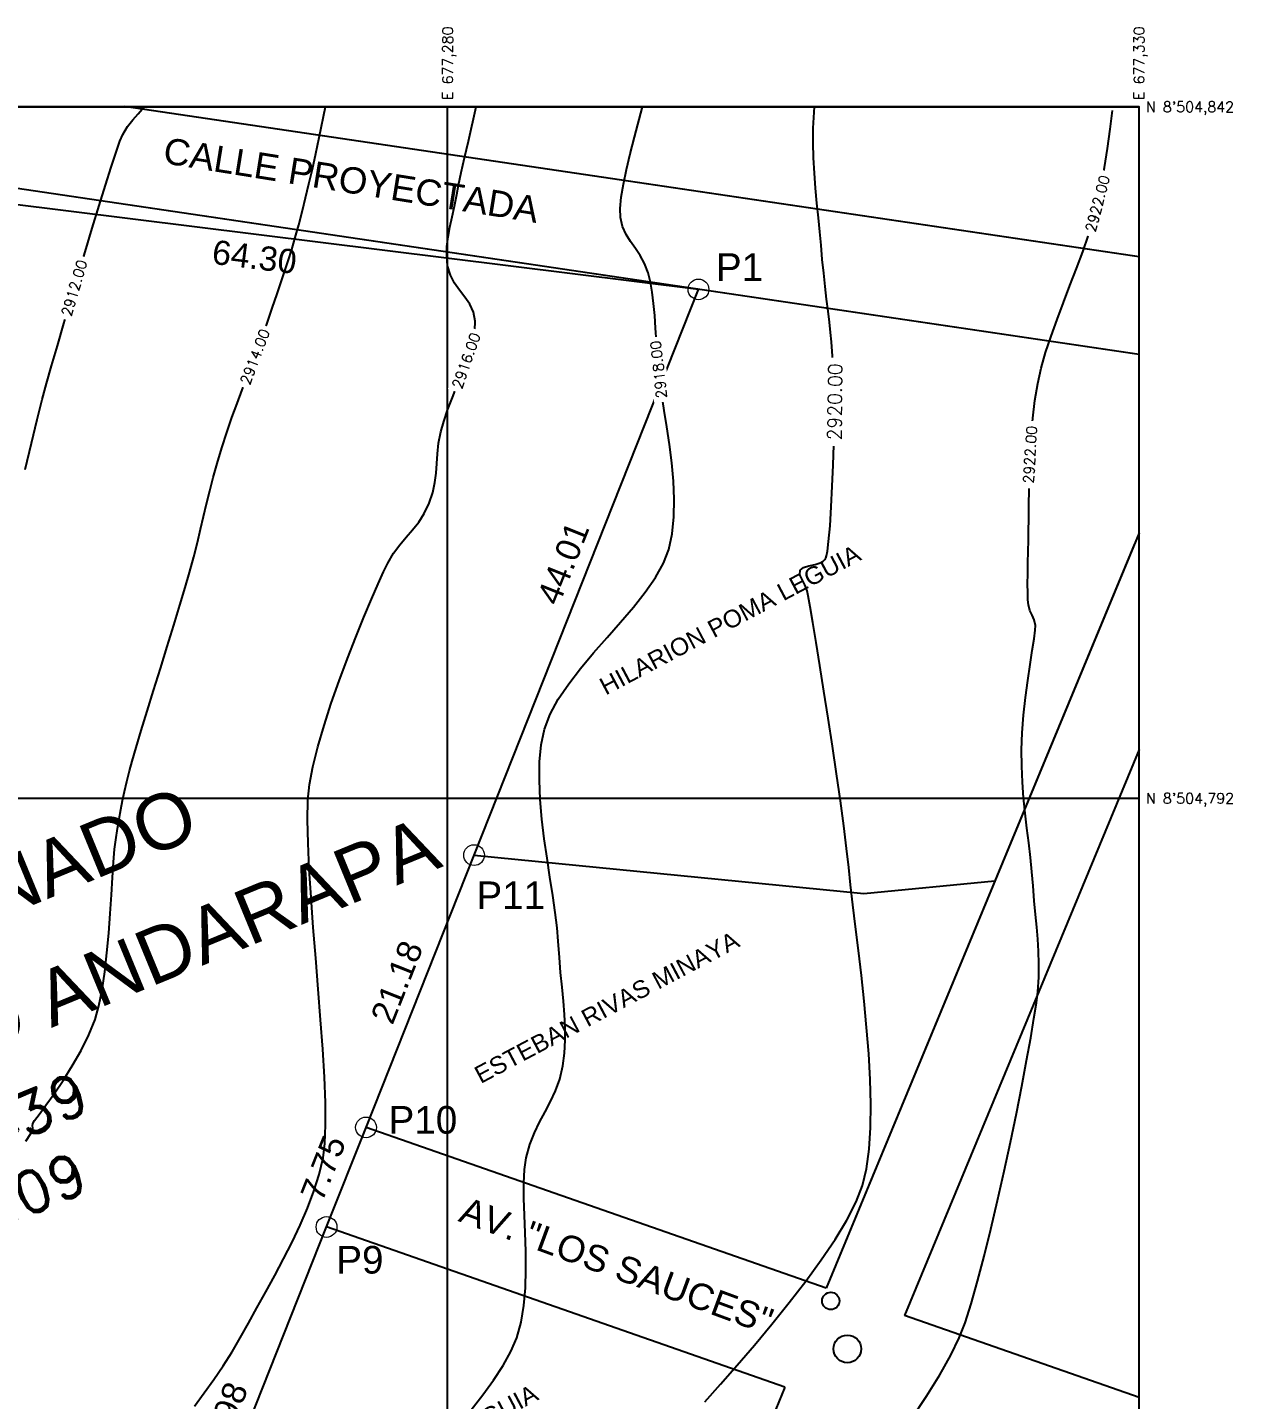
# Model space of a CAD drawing. Header units: metres. Extents: x 677079 to 678391, y 8504539 to 8504848.
# Drawn here: x 677249.6 to 677336.8, y 8504748.5 to 8504847.7 of the extents above; entities that cross this region are included whole.
import ezdxf
from ezdxf.enums import TextEntityAlignment as Align

# ---------------------------------------------------------------- set-up
doc = ezdxf.new("R2010")
doc.units = ezdxf.units.M
for name, color, linetype in [('C-HYDR-CTCH-FPTH', 4, 'Continuous'), ('C-TOPO', 7, 'Continuous'), ('C-TOPO-MAJR', 9, 'Continuous'), ('C-TOPO-MINR', 8, 'Continuous'), ('C-TOPO-TEXT', 7, 'Continuous'), ('GRID_NE', 251, 'Continuous'), ('GRID_NE_TXT', 7, 'Continuous')]:
    doc.layers.add(name, color=color, linetype=linetype)
doc.layers.add('COTAS', color=40, linetype='Continuous', lineweight=5)
doc.layers.add('CUADROS', color=9, linetype='Continuous', lineweight=20)
doc.styles.add('COTAS', font='arial.ttf')
doc.styles.add('CUADROS', font='arial.ttf')
doc.styles.add('GRID', font='romand.shx')
doc.styles.get("Standard").update_dxf_attribs({"font": 'simplex.shx'})
doc.dimstyles.new('GenDist', dxfattribs={"dimtxt": 1.75, "dimasz": 1, "dimexe": 0.18, "dimexo": 0.0625, "dimgap": 0.5, "dimtad": 2, "dimzin": 1, "dimdsep": 46, "dimtxsty": 'COTAS', "dimcen": 0.09, "dimse1": 1, "dimse2": 1, "dimsd1": 1, "dimsd2": 1, "dimclrt": 1, "dimadec": 0, "dimazin": 0, "dimtfac": 1, "dimtofl": 0, "dimtmove": 0, "dimatfit": 3, "dimfxl": 1, "dimtolj": 1, "dimtzin": 0, "dimarcsym": 0})

# ---------------------------------------------------------------- blocks, each defined once
blk = doc.blocks.new('*D86')
at = {"layer": 'Defpoints', "color": 0, "transparency": 16777216}
for p in [(677234.328, 8504836.73), (677234.298, 8504836.487), (677298.139, 8504828.8)]:
    blk.add_point(p, dxfattribs=at)
at = {"layer": 'COTAS', "color": 1, "transparency": 16777216, "insert": (677266.031, 8504831.139), "char_height": 1.75, "attachment_point": 5, "rotation": 352.91599, "style": 'COTAS'}
blk.add_mtext('\\A1;64.30', dxfattribs=at)
blk = doc.blocks.new('*D93')
at = {"layer": 'Defpoints', "color": 0, "transparency": 16777216}
for p in [(677270.869, 8504761.152), (677271.241, 8504761.005), (677259.446, 8504731.278)]:
    blk.add_point(p, dxfattribs=at)
at = {"layer": 'COTAS', "color": 1, "transparency": 16777216, "insert": (677263.676, 8504746.803), "char_height": 1.75, "attachment_point": 5, "rotation": 68.35844, "style": 'COTAS'}
blk.add_mtext('\\A1;31.98', dxfattribs=at)
blk = doc.blocks.new('*D94')
at = {"layer": 'Defpoints', "color": 0, "transparency": 16777216}
for p in [(677273.726, 8504768.356), (677274.098, 8504768.208), (677271.241, 8504761.005)]:
    blk.add_point(p, dxfattribs=at)
at = {"layer": 'COTAS', "color": 1, "transparency": 16777216, "insert": (677271.006, 8504765.267), "char_height": 1.75, "attachment_point": 5, "rotation": 68.3606, "style": 'COTAS'}
blk.add_mtext('\\A1;7.75', dxfattribs=at)
blk = doc.blocks.new('*D95')
at = {"layer": 'Defpoints', "color": 0, "transparency": 16777216}
for p in [(677281.537, 8504788.041), (677281.909, 8504787.893), (677274.098, 8504768.208)]:
    blk.add_point(p, dxfattribs=at)
at = {"layer": 'COTAS', "color": 1, "transparency": 16777216, "insert": (677276.336, 8504778.712), "char_height": 1.75, "attachment_point": 5, "rotation": 68.3586, "style": 'COTAS'}
blk.add_mtext('\\A1;21.18', dxfattribs=at)
blk = doc.blocks.new('*D96')
at = {"layer": 'Defpoints', "color": 0, "transparency": 16777216}
for p in [(677297.767, 8504828.948), (677298.139, 8504828.8), (677281.909, 8504787.893)]:
    blk.add_point(p, dxfattribs=at)
at = {"layer": 'COTAS', "color": 1, "transparency": 16777216, "insert": (677288.357, 8504809.008), "char_height": 1.75, "attachment_point": 5, "rotation": 68.35863, "style": 'COTAS'}
blk.add_mtext('\\A1;44.01', dxfattribs=at)
blk = doc.blocks.new('*U104')
at = {"layer": 'C-TOPO-MINR', "color": 8, "linetype": 'Continuous', "lineweight": -3, "insert": (677327, 8504835, 2922), "char_height": 0.75, "width": 4.47286, "attachment_point": 5, "rotation": 75.21331, "bg_fill": 3, "box_fill_scale": 1.266667, "bg_fill_color": 256, "bg_fill_true_color": 13158600, "bg_fill_transparency": 0}
blk.add_mtext('2922.00', dxfattribs=at)
blk = doc.blocks.new('*U106')
at = {"layer": 'C-TOPO-MINR', "color": 8, "linetype": 'Continuous', "lineweight": -3, "insert": (677252.998, 8504828.897, 2912), "char_height": 0.75, "width": 4.32857, "attachment_point": 5, "rotation": 73.56393, "bg_fill": 3, "box_fill_scale": 1.266667, "bg_fill_color": 256, "bg_fill_true_color": 13158600, "bg_fill_transparency": 0}
blk.add_mtext('2912.00', dxfattribs=at)
blk = doc.blocks.new('*U107')
at = {"layer": 'C-TOPO-MINR', "color": 8, "linetype": 'Continuous', "lineweight": -3, "insert": (677266.066, 8504823.926, 2914), "char_height": 0.75, "width": 4.32857, "attachment_point": 5, "rotation": 69.17116, "bg_fill": 3, "box_fill_scale": 1.266667, "bg_fill_color": 256, "bg_fill_true_color": 13158600, "bg_fill_transparency": 0}
blk.add_mtext('2914.00', dxfattribs=at)
blk = doc.blocks.new('*U108')
at = {"layer": 'C-TOPO-MINR', "color": 8, "linetype": 'Continuous', "lineweight": -3, "insert": (677281.344, 8504823.648, 2916), "char_height": 0.75, "width": 4.32857, "attachment_point": 5, "rotation": 70.66152, "bg_fill": 3, "box_fill_scale": 1.266667, "bg_fill_color": 256, "bg_fill_true_color": 13158600, "bg_fill_transparency": 0}
blk.add_mtext('2916.00', dxfattribs=at)
blk = doc.blocks.new('*U109')
at = {"layer": 'C-TOPO-MINR', "color": 8, "linetype": 'Continuous', "lineweight": -3, "insert": (677295.25, 8504823, 2918), "char_height": 0.75, "width": 4.32857, "attachment_point": 5, "rotation": 96.37403, "bg_fill": 3, "box_fill_scale": 1.266667, "bg_fill_color": 256, "bg_fill_true_color": 13158600, "bg_fill_transparency": 0}
blk.add_mtext('2918.00', dxfattribs=at)
blk = doc.blocks.new('*U110')
at = {"layer": 'C-TOPO-MAJR', "color": 9, "linetype": 'Continuous', "lineweight": -3, "insert": (677308, 8504820.667, 2920), "char_height": 1, "width": 5.96381, "attachment_point": 5, "rotation": 89.33605, "bg_fill": 3, "box_fill_scale": 1.2, "bg_fill_color": 256, "bg_fill_true_color": 13158600, "bg_fill_transparency": 0}
blk.add_mtext('2920.00', dxfattribs=at)
blk = doc.blocks.new('*U111')
at = {"layer": 'C-TOPO-MINR', "color": 8, "linetype": 'Continuous', "lineweight": -3, "insert": (677322.12, 8504816.847, 2922), "char_height": 0.75, "width": 4.47286, "attachment_point": 5, "rotation": 86.60366, "bg_fill": 3, "box_fill_scale": 1.266667, "bg_fill_color": 256, "bg_fill_true_color": 13158600, "bg_fill_transparency": 0}
blk.add_mtext('2922.00', dxfattribs=at)

msp = doc.modelspace()

# ---------------------------------------------------------------- linework, layer by layer
for p, q in [((677330, 8504811.195), (677307.36, 8504756.594)), ((677330, 8504811.195), (677307.36, 8504756.594)), ((677329.669, 8504810.397), (677307.36, 8504756.594)), ((677330, 8504795.53), (677313.034, 8504754.612)), ((677330, 8504795.53), (677313.034, 8504754.612)), ((677281.909, 8504787.893), (677310.102, 8504785.118)), ((677281.909, 8504787.893), (677310.102, 8504785.118)), ((677281.909, 8504787.893), (677310.102, 8504785.118)), ((677310.102, 8504785.118), (677319.571, 8504786.043)), ((677310.102, 8504785.118), (677319.571, 8504786.043)), ((677310.102, 8504785.118), (677319.571, 8504786.043)), ((677307.36, 8504756.594), (677274.098, 8504768.208)), ((677307.36, 8504756.594), (677274.098, 8504768.208)), ((677307.36, 8504756.594), (677274.098, 8504768.208)), ((677304.39, 8504749.43), (677271.241, 8504761.005)), ((677304.39, 8504749.43), (677271.241, 8504761.005)), ((677304.39, 8504749.43), (677271.241, 8504761.005)), ((677330, 8504748.688), (677313.034, 8504754.612)), ((677330, 8504748.688), (677313.034, 8504754.612)), ((677304.39, 8504749.43), (677280.576, 8504692)), ((677304.39, 8504749.43), (677280.576, 8504692)), ((677304.39, 8504749.43), (677280.587, 8504692.026))]:
    msp.add_line(p, q)
at = {"flags": 128}
for points in [[(677329.669, 8504831.206), (677256.61, 8504842.026)], [(677330, 8504831.157), (677256.789, 8504842)], [(677330, 8504831.157), (677256.789, 8504842)], [(677330, 8504824.081), (677228.672, 8504839.088)], [(677330, 8504824.081), (677228.672, 8504839.088)], [(677329.669, 8504824.13), (677228.672, 8504839.088)], [(677298.139, 8504828.8), (677234.328, 8504836.73), (677232.691, 8504815.572), (677209.496, 8504793.192), (677182.98, 8504729.73), (677251.652, 8504704.816), (677254.335, 8504713.925), (677259.446, 8504731.278), (677271.241, 8504761.005), (677274.098, 8504768.208), (677281.909, 8504787.893), (677298.139, 8504828.8)]]:
    msp.add_lwpolyline(points, dxfattribs=at)
for centre, radius in [((677307.706, 8504755.659), 0.625), ((677307.706, 8504755.659), 0.625), ((677307.706, 8504755.659), 0.625), ((677308.899, 8504752.192), 1), ((677308.899, 8504752.192), 1), ((677308.899, 8504752.192), 1)]:
    msp.add_circle(centre, radius)
at = {"layer": 'C-HYDR-CTCH-FPTH', "flags": 128}
msp.add_lwpolyline([(677298.139, 8504828.8), (677234.328, 8504836.73), (677232.691, 8504815.572), (677209.496, 8504793.192), (677182.98, 8504729.73), (677251.652, 8504704.816), (677254.335, 8504713.925), (677259.446, 8504731.278), (677271.241, 8504761.005), (677274.098, 8504768.208), (677281.909, 8504787.893), (677298.139, 8504828.8)], dxfattribs=at)
at = {"layer": 'C-TOPO', "color": 42, "linetype": 'Continuous', "lineweight": -3}
for p, q in [((677257.612, 8504841.493, 2912), (677258.063, 8504842, 2912)), ((677270.708, 8504839.783, 2914), (677271.158, 8504842, 2914)), ((677281.498, 8504839.513, 2916), (677282.065, 8504842, 2916)), ((677293.5, 8504839.808, 2918), (677294.085, 8504842, 2918)), ((677327.913, 8504840.378, 2922), (677328.081, 8504841.743, 2922)), ((677256.5, 8504840, 2912), (677256.846, 8504840.584, 2912)), ((677256.846, 8504840.584, 2912), (677257.223, 8504841.064, 2912)), ((677257.223, 8504841.064, 2912), (677257.612, 8504841.493, 2912)), ((677256.303, 8504839.522, 2912), (677256.5, 8504840, 2912)), ((677270.462, 8504838.619, 2914), (677270.708, 8504839.783, 2914)), ((677293.193, 8504838.607, 2918), (677293.5, 8504839.808, 2918)), ((677327.724, 8504838.987, 2922), (677327.913, 8504840.378, 2922)), ((677255.664, 8504837.647, 2912), (677256.02, 8504838.722, 2912)), ((677256.02, 8504838.722, 2912), (677256.303, 8504839.522, 2912)), ((677270.215, 8504837.497, 2914), (677270.462, 8504838.619, 2914)), ((677281.224, 8504838.31, 2916), (677281.498, 8504839.513, 2916)), ((677292.924, 8504837.464, 2918), (677293.193, 8504838.607, 2918)), ((677327.51, 8504837.605, 2922), (677327.724, 8504838.987, 2922)), ((677255.249, 8504836.343, 2912), (677255.664, 8504837.647, 2912)), ((677280.986, 8504837.241, 2916), (677281.224, 8504838.31, 2916)), ((677327.269, 8504836.264, 2922), (677327.51, 8504837.605, 2922)), ((677269.97, 8504836.429, 2914), (677270.215, 8504837.497, 2914)), ((677280.796, 8504836.347, 2916), (677280.986, 8504837.241, 2916)), ((677292.706, 8504836.406, 2918), (677292.924, 8504837.464, 2918)), ((677254.788, 8504834.857, 2912), (677255.249, 8504836.343, 2912)), ((677269.731, 8504835.426, 2914), (677269.97, 8504836.429, 2914)), ((677280.505, 8504834.823, 2916), (677280.667, 8504835.667, 2916)), ((677280.667, 8504835.667, 2916), (677280.796, 8504836.347, 2916)), ((677292.553, 8504835.459, 2918), (677292.706, 8504836.406, 2918)), ((677327, 8504835, 2922), (677327.269, 8504836.264, 2922)), ((677254.293, 8504833.236, 2912), (677254.788, 8504834.857, 2912)), ((677269.5, 8504834.5, 2914), (677269.731, 8504835.426, 2914)), ((677280.333, 8504834.04, 2916), (677280.505, 8504834.823, 2916)), ((677292.48, 8504834.648, 2918), (677292.553, 8504835.459, 2918)), ((677292.5, 8504834, 2918), (677292.48, 8504834.648, 2918)), ((677326.703, 8504833.873, 2922), (677327, 8504835, 2922)), ((677269.231, 8504833.477, 2914), (677269.5, 8504834.5, 2914)), ((677280.169, 8504833.303, 2916), (677280.333, 8504834.04, 2916)), ((677292.653, 8504833.34, 2918), (677292.5, 8504834, 2918)), ((677326.338, 8504832.708, 2922), (677326.703, 8504833.873, 2922)), ((677253.778, 8504831.525, 2912), (677254.293, 8504833.236, 2912)), ((677268.974, 8504832.549, 2914), (677269.231, 8504833.477, 2914)), ((677279.947, 8504831.903, 2916), (677280.033, 8504832.595, 2916)), ((677280.033, 8504832.595, 2916), (677280.169, 8504833.303, 2916)), ((677292.904, 8504832.77, 2918), (677292.653, 8504833.34, 2918)), ((677293.222, 8504832.254, 2918), (677292.904, 8504832.77, 2918)), ((677325.922, 8504831.513, 2922), (677326.338, 8504832.708, 2922)), ((677268.47, 8504830.875, 2914), (677268.722, 8504831.691, 2914)), ((677268.722, 8504831.691, 2914), (677268.974, 8504832.549, 2914)), ((677279.929, 8504831.209, 2916), (677279.947, 8504831.903, 2916)), ((677293.573, 8504831.756, 2918), (677293.222, 8504832.254, 2918)), ((677293.925, 8504831.238, 2918), (677293.573, 8504831.756, 2918)), ((677253.256, 8504829.772, 2912), (677253.778, 8504831.525, 2912)), ((677268.211, 8504830.075, 2914), (677268.47, 8504830.875, 2914)), ((677280, 8504830.5, 2916), (677279.929, 8504831.209, 2916)), ((677294.245, 8504830.665, 2918), (677293.925, 8504831.238, 2918)), ((677294.5, 8504830, 2918), (677294.245, 8504830.665, 2918)), ((677325.47, 8504830.298, 2922), (677325.922, 8504831.513, 2922)), ((677252.74, 8504828.023, 2912), (677253.256, 8504829.772, 2912)), ((677267.941, 8504829.264, 2914), (677268.211, 8504830.075, 2914)), ((677280.194, 8504829.834, 2916), (677280, 8504830.5, 2916)), ((677280.498, 8504829.259, 2916), (677280.194, 8504829.834, 2916)), ((677294.665, 8504829.33, 2918), (677294.5, 8504830, 2918)), ((677325, 8504829.072, 2922), (677325.47, 8504830.298, 2922)), ((677267.652, 8504828.416, 2914), (677267.941, 8504829.264, 2914)), ((677280.865, 8504828.738, 2916), (677280.498, 8504829.259, 2916)), ((677281.247, 8504828.237, 2916), (677280.865, 8504828.738, 2916)), ((677294.793, 8504828.588, 2918), (677294.665, 8504829.33, 2918)), ((677324.526, 8504827.844, 2922), (677325, 8504829.072, 2922)), ((677252.243, 8504826.325, 2912), (677252.74, 8504828.023, 2912)), ((677267.341, 8504827.503, 2914), (677267.652, 8504828.416, 2914)), ((677281.595, 8504827.721, 2916), (677281.247, 8504828.237, 2916)), ((677281.862, 8504827.153, 2916), (677281.595, 8504827.721, 2916)), ((677294.894, 8504827.783, 2918), (677294.793, 8504828.588, 2918)), ((677294.974, 8504826.918, 2918), (677294.894, 8504827.783, 2918)), ((677324.065, 8504826.623, 2922), (677324.526, 8504827.844, 2922)), ((677267, 8504826.5, 2914), (677267.341, 8504827.503, 2914)), ((677282, 8504826.5, 2916), (677281.862, 8504827.153, 2916)), ((677295.042, 8504826.002, 2918), (677294.974, 8504826.918, 2918)), ((677251.779, 8504824.724, 2912), (677252.243, 8504826.325, 2912)), ((677266.639, 8504825.465, 2914), (677267, 8504826.5, 2914)), ((677281.793, 8504825.058, 2916), (677281.965, 8504825.857, 2916)), ((677281.965, 8504825.857, 2916), (677282, 8504826.5, 2916)), ((677295.105, 8504825.039, 2918), (677295.042, 8504826.002, 2918)), ((677323.632, 8504825.42, 2922), (677324.065, 8504826.623, 2922)), ((677251.36, 8504823.267, 2912), (677251.779, 8504824.724, 2912)), ((677266.272, 8504824.466, 2914), (677266.639, 8504825.465, 2914)), ((677281.517, 8504824.143, 2916), (677281.793, 8504825.058, 2916)), ((677295.172, 8504824.036, 2918), (677295.105, 8504825.039, 2918)), ((677323.244, 8504824.242, 2922), (677323.632, 8504825.42, 2922)), ((677265.9, 8504823.489, 2914), (677266.272, 8504824.466, 2914)), ((677281.17, 8504823.152, 2916), (677281.517, 8504824.143, 2916)), ((677295.25, 8504823, 2918), (677295.172, 8504824.036, 2918)), ((677322.917, 8504823.099, 2922), (677323.244, 8504824.242, 2922)), ((677251, 8504822, 2912), (677251.36, 8504823.267, 2912)), ((677265.526, 8504822.521, 2914), (677265.9, 8504823.489, 2914)), ((677280.783, 8504822.128, 2916), (677281.17, 8504823.152, 2916)), ((677295.344, 8504822.154, 2918), (677295.25, 8504823, 2918)), ((677322.667, 8504822, 2922), (677322.917, 8504823.099, 2922)), ((677250.686, 8504820.836, 2912), (677251, 8504822, 2912)), ((677265.15, 8504821.548, 2914), (677265.526, 8504822.521, 2914)), ((677280.39, 8504821.109, 2916), (677280.783, 8504822.128, 2916)), ((677295.49, 8504821.163, 2918), (677295.344, 8504822.154, 2918)), ((677322.465, 8504820.777, 2922), (677322.667, 8504822, 2922)), ((677250.317, 8504819.38, 2912), (677250.686, 8504820.836, 2912)), ((677264.775, 8504820.556, 2914), (677265.15, 8504821.548, 2914)), ((677280.024, 8504820.138, 2916), (677280.39, 8504821.109, 2916)), ((677295.667, 8504820.053, 2918), (677295.49, 8504821.163, 2918)), ((677322.312, 8504819.489, 2922), (677322.465, 8504820.777, 2922)), ((677264.401, 8504819.532, 2914), (677264.775, 8504820.556, 2914)), ((677279.716, 8504819.255, 2916), (677280.024, 8504820.138, 2916)), ((677295.857, 8504818.85, 2918), (677295.667, 8504820.053, 2918)), ((677249.899, 8504817.678, 2912), (677250.317, 8504819.38, 2912)), ((677264.031, 8504818.463, 2914), (677264.401, 8504819.532, 2914)), ((677279.5, 8504818.5, 2916), (677279.716, 8504819.255, 2916)), ((677296.042, 8504817.579, 2918), (677295.857, 8504818.85, 2918)), ((677322.199, 8504818.168, 2922), (677322.312, 8504819.489, 2922)), ((677263.667, 8504817.333, 2914), (677264.031, 8504818.463, 2914)), ((677279.343, 8504817.674, 2916), (677279.5, 8504818.5, 2916)), ((677322.12, 8504816.847, 2922), (677322.199, 8504818.168, 2922)), ((677249.441, 8504815.776, 2912), (677249.899, 8504817.678, 2912)), ((677263.334, 8504816.221, 2914), (677263.667, 8504817.333, 2914)), ((677279.211, 8504816.21, 2916), (677279.259, 8504816.919, 2916)), ((677279.259, 8504816.919, 2916), (677279.343, 8504817.674, 2916)), ((677296.203, 8504816.268, 2918), (677296.042, 8504817.579, 2918)), ((677322.07, 8504815.556, 2922), (677322.12, 8504816.847, 2922)), ((677263.049, 8504815.196, 2914), (677263.334, 8504816.221, 2914)), ((677279.164, 8504815.522, 2916), (677279.211, 8504816.21, 2916)), ((677296.322, 8504814.941, 2918), (677296.203, 8504816.268, 2918)), ((677262.799, 8504814.231, 2914), (677263.049, 8504815.196, 2914)), ((677278.928, 8504814.109, 2916), (677279.081, 8504814.83, 2916)), ((677279.081, 8504814.83, 2916), (677279.164, 8504815.522, 2916)), ((677296.38, 8504813.624, 2918), (677296.322, 8504814.941, 2918)), ((677322.04, 8504814.327, 2922), (677322.07, 8504815.556, 2922)), ((677262.573, 8504813.303, 2914), (677262.799, 8504814.231, 2914)), ((677278.667, 8504813.333, 2916), (677278.928, 8504814.109, 2916)), ((677322.025, 8504813.192, 2922), (677322.04, 8504814.327, 2922)), ((677262.356, 8504812.387, 2914), (677262.573, 8504813.303, 2914)), ((677278.311, 8504812.595, 2916), (677278.667, 8504813.333, 2916)), ((677296.358, 8504812.345, 2918), (677296.38, 8504813.624, 2918)), ((677322.018, 8504812.183, 2922), (677322.025, 8504813.192, 2922)), ((677262.137, 8504811.456, 2914), (677262.356, 8504812.387, 2914)), ((677277.466, 8504811.419, 2916), (677277.905, 8504811.972, 2916)), ((677277.905, 8504811.972, 2916), (677278.311, 8504812.595, 2916)), ((677296.237, 8504811.128, 2918), (677296.358, 8504812.345, 2918)), ((677322.012, 8504811.33, 2922), (677322.018, 8504812.183, 2922)), ((677261.902, 8504810.487, 2914), (677262.137, 8504811.456, 2914)), ((677276.544, 8504810.341, 2916), (677277.007, 8504810.89, 2916)), ((677277.007, 8504810.89, 2916), (677277.466, 8504811.419, 2916)), ((677296, 8504810, 2918), (677296.237, 8504811.128, 2918)), ((677322, 8504810.667, 2922), (677322.012, 8504811.33, 2922)), ((677261.638, 8504809.455, 2914), (677261.902, 8504810.487, 2914)), ((677276.092, 8504809.726, 2916), (677276.544, 8504810.341, 2916)), ((677295.613, 8504808.998, 2918), (677296, 8504810, 2918)), ((677321.959, 8504809.034, 2922), (677321.978, 8504809.854, 2922)), ((677321.978, 8504809.854, 2922), (677322, 8504810.667, 2922)), ((677261.333, 8504808.333, 2914), (677261.638, 8504809.455, 2914)), ((677275.369, 8504808.386, 2916), (677275.667, 8504809, 2916)), ((677275.667, 8504809, 2916), (677276.092, 8504809.726, 2916)), ((677295.031, 8504807.966, 2918), (677295.613, 8504808.998, 2918)), ((677321.946, 8504808.242, 2922), (677321.959, 8504809.034, 2922)), ((677261.021, 8504807.25, 2914), (677261.333, 8504808.333, 2914)), ((677274.968, 8504807.503, 2916), (677275.369, 8504808.386, 2916)), ((677294.293, 8504806.908, 2918), (677295.031, 8504807.966, 2918)), ((677321.941, 8504807.509, 2922), (677321.946, 8504808.242, 2922)), ((677260.635, 8504805.958, 2914), (677261.021, 8504807.25, 2914)), ((677274.483, 8504806.391, 2916), (677274.968, 8504807.503, 2916)), ((677293.438, 8504805.829, 2918), (677294.293, 8504806.908, 2918)), ((677321.947, 8504806.868, 2922), (677321.941, 8504807.509, 2922)), ((677321.966, 8504806.355, 2922), (677321.947, 8504806.868, 2922)), ((677260.195, 8504804.513, 2914), (677260.635, 8504805.958, 2914)), ((677273.938, 8504805.093, 2916), (677274.483, 8504806.391, 2916)), ((677292.504, 8504804.734, 2918), (677293.438, 8504805.829, 2918)), ((677322, 8504806, 2922), (677321.966, 8504806.355, 2922)), ((677322.111, 8504805.592, 2922), (677322, 8504806, 2922)), ((677273.354, 8504803.649, 2916), (677273.938, 8504805.093, 2916)), ((677322.263, 8504805.249, 2922), (677322.111, 8504805.592, 2922)), ((677322.408, 8504804.907, 2922), (677322.263, 8504805.249, 2922)), ((677322.5, 8504804.5, 2922), (677322.408, 8504804.907, 2922)), ((677259.719, 8504802.968, 2914), (677260.195, 8504804.513, 2914)), ((677291.529, 8504803.627, 2918), (677292.504, 8504804.734, 2918)), ((677322.405, 8504803.531, 2922), (677322.484, 8504804.148, 2922)), ((677322.484, 8504804.148, 2922), (677322.5, 8504804.5, 2922)), ((677259.227, 8504801.38, 2914), (677259.719, 8504802.968, 2914)), ((677272.752, 8504802.103, 2916), (677273.354, 8504803.649, 2916)), ((677290.553, 8504802.513, 2918), (677291.529, 8504803.627, 2918)), ((677322.28, 8504802.692, 2922), (677322.405, 8504803.531, 2922)), ((677272.155, 8504800.496, 2916), (677272.752, 8504802.103, 2916)), ((677289.614, 8504801.397, 2918), (677290.553, 8504802.513, 2918)), ((677322.125, 8504801.677, 2922), (677322.28, 8504802.692, 2922)), ((677258.738, 8504799.802, 2914), (677259.227, 8504801.38, 2914)), ((677288.751, 8504800.283, 2918), (677289.614, 8504801.397, 2918)), ((677321.958, 8504800.53, 2922), (677322.125, 8504801.677, 2922)), ((677271.584, 8504798.869, 2916), (677272.155, 8504800.496, 2916)), ((677288.001, 8504799.176, 2918), (677288.751, 8504800.283, 2918)), ((677321.795, 8504799.294, 2922), (677321.958, 8504800.53, 2922)), ((677258.271, 8504798.291, 2914), (677258.738, 8504799.802, 2914)), ((677271.061, 8504797.264, 2916), (677271.584, 8504798.869, 2916)), ((677287.405, 8504798.08, 2918), (677288.001, 8504799.176, 2918)), ((677321.653, 8504798.014, 2922), (677321.795, 8504799.294, 2922)), ((677257.845, 8504796.9, 2914), (677258.271, 8504798.291, 2914)), ((677287, 8504797, 2918), (677287.405, 8504798.08, 2918)), ((677321.549, 8504796.735, 2922), (677321.653, 8504798.014, 2922)), ((677257.478, 8504795.684, 2914), (677257.845, 8504796.9, 2914)), ((677270.608, 8504795.723, 2916), (677271.061, 8504797.264, 2916)), ((677286.767, 8504795.868, 2918), (677287, 8504797, 2918)), ((677321.5, 8504795.5, 2922), (677321.549, 8504796.735, 2922)), ((677257.19, 8504794.699, 2914), (677257.478, 8504795.684, 2914)), ((677270.247, 8504794.288, 2916), (677270.608, 8504795.723, 2916)), ((677286.65, 8504794.628, 2918), (677286.767, 8504795.868, 2918)), ((677321.51, 8504794.317, 2922), (677321.5, 8504795.5, 2922)), ((677256.805, 8504793.207, 2914), (677257, 8504794, 2914)), ((677257, 8504794, 2914), (677257.19, 8504794.699, 2914)), ((677270, 8504793, 2916), (677270.247, 8504794.288, 2916)), ((677286.63, 8504793.304, 2918), (677286.65, 8504794.628, 2918)), ((677321.564, 8504793.162, 2922), (677321.51, 8504794.317, 2922)), ((677256.641, 8504792.497, 2914), (677256.805, 8504793.207, 2914)), ((677269.896, 8504791.874, 2916), (677270, 8504793, 2916)), ((677286.691, 8504791.921, 2918), (677286.63, 8504793.304, 2918)), ((677321.652, 8504792.033, 2922), (677321.564, 8504793.162, 2922)), ((677256.498, 8504791.836, 2914), (677256.641, 8504792.497, 2914)), ((677286.816, 8504790.504, 2918), (677286.691, 8504791.921, 2918)), ((677321.764, 8504790.928, 2922), (677321.652, 8504792.033, 2922)), ((677256.25, 8504790.525, 2914), (677256.371, 8504791.191, 2914)), ((677256.371, 8504791.191, 2914), (677256.498, 8504791.836, 2914)), ((677269.868, 8504790.446, 2916), (677269.896, 8504791.874, 2916)), ((677321.89, 8504789.843, 2922), (677321.764, 8504790.928, 2922)), ((677256.129, 8504789.807, 2914), (677256.25, 8504790.525, 2914)), ((677269.906, 8504788.764, 2916), (677269.868, 8504790.446, 2916)), ((677286.986, 8504789.077, 2918), (677286.816, 8504790.504, 2918)), ((677255.918, 8504788.317, 2914), (677256, 8504789, 2914)), ((677256, 8504789, 2914), (677256.129, 8504789.807, 2914)), ((677287.185, 8504787.663, 2918), (677286.986, 8504789.077, 2918)), ((677322.02, 8504788.777, 2922), (677321.89, 8504789.843, 2922)), ((677255.843, 8504787.395, 2914), (677255.918, 8504788.317, 2914)), ((677269.995, 8504786.876, 2916), (677269.906, 8504788.764, 2916)), ((677322.144, 8504787.727, 2922), (677322.02, 8504788.777, 2922)), ((677255.768, 8504786.281, 2914), (677255.843, 8504787.395, 2914)), ((677287.396, 8504786.289, 2918), (677287.185, 8504787.663, 2918)), ((677322.252, 8504786.691, 2922), (677322.144, 8504787.727, 2922)), ((677255.687, 8504785.021, 2914), (677255.768, 8504786.281, 2914)), ((677270.126, 8504784.829, 2916), (677269.995, 8504786.876, 2916)), ((677287.599, 8504784.978, 2918), (677287.396, 8504786.289, 2918)), ((677322.333, 8504785.667, 2922), (677322.252, 8504786.691, 2922)), ((677255.595, 8504783.662, 2914), (677255.687, 8504785.021, 2914)), ((677287.78, 8504783.754, 2918), (677287.599, 8504784.978, 2918)), ((677322.415, 8504784.583, 2922), (677322.333, 8504785.667, 2922)), ((677270.285, 8504782.669, 2916), (677270.126, 8504784.829, 2916)), ((677322.506, 8504783.604, 2922), (677322.415, 8504784.583, 2922)), ((677255.487, 8504782.248, 2914), (677255.595, 8504783.662, 2914)), ((677287.919, 8504782.642, 2918), (677287.78, 8504783.754, 2918)), ((677322.597, 8504782.695, 2922), (677322.506, 8504783.604, 2922)), ((677255.357, 8504780.828, 2914), (677255.487, 8504782.248, 2914)), ((677270.46, 8504780.445, 2916), (677270.285, 8504782.669, 2916)), ((677288, 8504781.667, 2918), (677287.919, 8504782.642, 2918)), ((677322.676, 8504781.821, 2922), (677322.597, 8504782.695, 2922)), ((677288.076, 8504780.502, 2918), (677288, 8504781.667, 2918)), ((677322.733, 8504780.949, 2922), (677322.676, 8504781.821, 2922)), ((677255.198, 8504779.447, 2914), (677255.357, 8504780.828, 2914)), ((677270.64, 8504778.204, 2916), (677270.46, 8504780.445, 2916)), ((677288.171, 8504779.399, 2918), (677288.076, 8504780.502, 2918)), ((677322.757, 8504780.045, 2922), (677322.733, 8504780.949, 2922)), ((677322.739, 8504779.073, 2922), (677322.757, 8504780.045, 2922)), ((677255.006, 8504778.151, 2914), (677255.198, 8504779.447, 2914)), ((677288.275, 8504778.35, 2918), (677288.171, 8504779.399, 2918)), ((677322.667, 8504778, 2922), (677322.739, 8504779.073, 2922)), ((677254.776, 8504776.986, 2914), (677255.006, 8504778.151, 2914)), ((677270.811, 8504775.992, 2916), (677270.64, 8504778.204, 2916)), ((677288.373, 8504777.344, 2918), (677288.275, 8504778.35, 2918)), ((677288.452, 8504776.374, 2918), (677288.373, 8504777.344, 2918)), ((677322.401, 8504776.089, 2922), (677322.572, 8504777.211, 2922)), ((677322.572, 8504777.211, 2922), (677322.667, 8504778, 2922)), ((677254.5, 8504776, 2914), (677254.776, 8504776.986, 2914)), ((677288.501, 8504775.43, 2918), (677288.452, 8504776.374, 2918)), ((677322.162, 8504774.68, 2922), (677322.401, 8504776.089, 2922)), ((677254.058, 8504774.897, 2914), (677254.5, 8504776, 2914)), ((677270.963, 8504773.858, 2916), (677270.811, 8504775.992, 2916)), ((677288.506, 8504774.503, 2918), (677288.501, 8504775.43, 2918)), ((677253.495, 8504773.77, 2914), (677254.058, 8504774.897, 2914)), ((677288.454, 8504773.585, 2918), (677288.506, 8504774.503, 2918)), ((677321.865, 8504773.033, 2922), (677322.162, 8504774.68, 2922)), ((677252.856, 8504772.659, 2914), (677253.495, 8504773.77, 2914)), ((677271.083, 8504771.848, 2916), (677270.963, 8504773.858, 2916)), ((677288.333, 8504772.667, 2918), (677288.454, 8504773.585, 2918)), ((677252.188, 8504771.602, 2914), (677252.856, 8504772.659, 2914)), ((677288.106, 8504771.7, 2918), (677288.333, 8504772.667, 2918)), ((677321.516, 8504771.196, 2922), (677321.865, 8504773.033, 2922)), ((677251.536, 8504770.639, 2914), (677252.188, 8504771.602, 2914)), ((677271.159, 8504770.01, 2916), (677271.083, 8504771.848, 2916)), ((677287.8, 8504770.847, 2918), (677288.106, 8504771.7, 2918)), ((677321.124, 8504769.218, 2922), (677321.516, 8504771.196, 2922)), ((677250.945, 8504769.808, 2914), (677251.536, 8504770.639, 2914)), ((677287.439, 8504770.071, 2918), (677287.8, 8504770.847, 2918)), ((677250.132, 8504768.7, 2914), (677250.462, 8504769.149, 2914)), ((677250.462, 8504769.149, 2914), (677250.945, 8504769.808, 2914)), ((677271.178, 8504768.391, 2916), (677271.159, 8504770.01, 2916)), ((677286.65, 8504768.595, 2918), (677287.047, 8504769.333, 2918)), ((677287.047, 8504769.333, 2918), (677287.439, 8504770.071, 2918)), ((677320.696, 8504767.147, 2922), (677321.124, 8504769.218, 2922)), ((677249.989, 8504768.329, 2914), (677250, 8504768.5, 2914)), ((677250.012, 8504768.17, 2914), (677249.989, 8504768.329, 2914)), ((677250, 8504768.5, 2914), (677250.132, 8504768.7, 2914)), ((677250, 8504768, 2914), (677250.012, 8504768.17, 2914)), ((677271.129, 8504767.039, 2916), (677271.178, 8504768.391, 2916)), ((677286.272, 8504767.819, 2918), (677286.65, 8504768.595, 2918)), ((677249.497, 8504767.213, 2914), (677249.86, 8504767.769, 2914)), ((677249.86, 8504767.769, 2914), (677250, 8504768, 2914)), ((677285.936, 8504766.967, 2918), (677286.272, 8504767.819, 2918)), ((677320.243, 8504765.031, 2922), (677320.696, 8504767.147, 2922)), ((677271, 8504766, 2916), (677271.129, 8504767.039, 2916)), ((677285.667, 8504766, 2918), (677285.936, 8504766.967, 2918)), ((677270.711, 8504764.807, 2916), (677271, 8504766, 2916)), ((677285.5, 8504764.174, 2918), (677285.546, 8504765.162, 2918)), ((677285.546, 8504765.162, 2918), (677285.667, 8504766, 2918)), ((677270.328, 8504763.594, 2916), (677270.711, 8504764.807, 2916)), ((677285.509, 8504763.064, 2918), (677285.5, 8504764.174, 2918)), ((677319.77, 8504762.917, 2922), (677320.243, 8504765.031, 2922)), ((677269.865, 8504762.369, 2916), (677270.328, 8504763.594, 2916)), ((677269.336, 8504761.138, 2916), (677269.865, 8504762.369, 2916)), ((677285.551, 8504761.857, 2918), (677285.509, 8504763.064, 2918)), ((677319.287, 8504760.855, 2922), (677319.77, 8504762.917, 2922)), ((677285.604, 8504760.582, 2918), (677285.551, 8504761.857, 2918)), ((677268.756, 8504759.91, 2916), (677269.336, 8504761.138, 2916)), ((677285.649, 8504759.266, 2918), (677285.604, 8504760.582, 2918)), ((677318.802, 8504758.892, 2922), (677319.287, 8504760.855, 2922)), ((677268.139, 8504758.692, 2916), (677268.756, 8504759.91, 2916)), ((677285.664, 8504757.934, 2918), (677285.649, 8504759.266, 2918)), ((677267.499, 8504757.49, 2916), (677268.139, 8504758.692, 2916)), ((677318.322, 8504757.077, 2922), (677318.802, 8504758.892, 2922)), ((677266.851, 8504756.313, 2916), (677267.499, 8504757.49, 2916)), ((677285.627, 8504756.615, 2918), (677285.664, 8504757.934, 2918)), ((677266.209, 8504755.167, 2916), (677266.851, 8504756.313, 2916)), ((677285.518, 8504755.334, 2918), (677285.627, 8504756.615, 2918)), ((677317.857, 8504755.458, 2922), (677318.322, 8504757.077, 2922)), ((677285.316, 8504754.121, 2918), (677285.518, 8504755.334, 2918)), ((677317.413, 8504754.083, 2922), (677317.857, 8504755.458, 2922)), ((677265.587, 8504754.061, 2916), (677266.209, 8504755.167, 2916)), ((677265, 8504753, 2916), (677265.587, 8504754.061, 2916)), ((677285, 8504753, 2918), (677285.316, 8504754.121, 2918)), ((677317, 8504753, 2922), (677317.413, 8504754.083, 2922)), ((677264.407, 8504751.977, 2916), (677265, 8504753, 2916)), ((677284.573, 8504752.006, 2918), (677285, 8504753, 2918)), ((677316.39, 8504751.745, 2922), (677317, 8504753, 2922)), ((677263.766, 8504750.976, 2916), (677264.407, 8504751.977, 2916)), ((677284.006, 8504750.981, 2918), (677284.573, 8504752.006, 2918)), ((677315.581, 8504750.316, 2922), (677316.39, 8504751.745, 2922)), ((677263.091, 8504749.989, 2916), (677263.766, 8504750.976, 2916)), ((677283.322, 8504749.931, 2918), (677284.006, 8504750.981, 2918)), ((677314.619, 8504748.765, 2922), (677315.581, 8504750.316, 2922)), ((677262.394, 8504749.013, 2916), (677263.091, 8504749.989, 2916)), ((677282.543, 8504748.862, 2918), (677283.322, 8504749.931, 2918)), ((677261.688, 8504748.041, 2916), (677262.394, 8504749.013, 2916)), ((677281.693, 8504747.779, 2918), (677282.543, 8504748.862, 2918)), ((677313.554, 8504747.146, 2922), (677314.619, 8504748.765, 2922))]:
    msp.add_line(p, q, dxfattribs=at)
at = {"layer": 'C-TOPO', "color": 3, "linetype": 'Continuous', "lineweight": -3}
for p, q in [((677306.435, 8504840.466, 2920), (677306.532, 8504842, 2920)), ((677306.422, 8504839.399, 2920), (677306.435, 8504840.466, 2920)), ((677306.453, 8504838.309, 2920), (677306.422, 8504839.399, 2920)), ((677306.517, 8504837.211, 2920), (677306.453, 8504838.309, 2920)), ((677306.606, 8504836.115, 2920), (677306.517, 8504837.211, 2920)), ((677306.708, 8504835.034, 2920), (677306.606, 8504836.115, 2920)), ((677306.814, 8504833.979, 2920), (677306.708, 8504835.034, 2920)), ((677306.915, 8504832.964, 2920), (677306.814, 8504833.979, 2920)), ((677307, 8504832, 2920), (677306.915, 8504832.964, 2920)), ((677307.091, 8504830.965, 2920), (677307, 8504832, 2920)), ((677307.192, 8504829.967, 2920), (677307.091, 8504830.965, 2920)), ((677307.298, 8504829.009, 2920), (677307.192, 8504829.967, 2920)), ((677307.406, 8504828.097, 2920), (677307.298, 8504829.009, 2920)), ((677307.509, 8504827.235, 2920), (677307.406, 8504828.097, 2920)), ((677307.604, 8504826.429, 2920), (677307.509, 8504827.235, 2920)), ((677307.686, 8504825.682, 2920), (677307.604, 8504826.429, 2920)), ((677307.75, 8504825, 2920), (677307.686, 8504825.682, 2920)), ((677307.809, 8504824.307, 2920), (677307.75, 8504825, 2920)), ((677307.862, 8504823.688, 2920), (677307.809, 8504824.307, 2920)), ((677307.908, 8504823.114, 2920), (677307.862, 8504823.688, 2920)), ((677307.947, 8504822.555, 2920), (677307.908, 8504823.114, 2920)), ((677307.976, 8504821.981, 2920), (677307.947, 8504822.555, 2920)), ((677307.994, 8504821.361, 2920), (677307.976, 8504821.981, 2920)), ((677308, 8504820.667, 2920), (677307.994, 8504821.361, 2920)), ((677307.968, 8504818.878, 2920), (677307.992, 8504819.944, 2920)), ((677307.992, 8504819.944, 2920), (677308, 8504820.667, 2920)), ((677307.929, 8504817.562, 2920), (677307.968, 8504818.878, 2920)), ((677307.877, 8504816.093, 2920), (677307.929, 8504817.562, 2920)), ((677307.813, 8504814.564, 2920), (677307.877, 8504816.093, 2920)), ((677307.736, 8504813.069, 2920), (677307.813, 8504814.564, 2920)), ((677307.649, 8504811.705, 2920), (677307.736, 8504813.069, 2920)), ((677307.552, 8504810.564, 2920), (677307.649, 8504811.705, 2920)), ((677307.402, 8504809.524, 2920), (677307.468, 8504809.876, 2920)), ((677307.468, 8504809.876, 2920), (677307.552, 8504810.564, 2920)), ((677305.725, 8504808.697, 2920), (677306.114, 8504808.816, 2920)), ((677306.114, 8504808.816, 2920), (677306.574, 8504808.919, 2920)), ((677306.574, 8504808.919, 2920), (677306.93, 8504809.033, 2920)), ((677306.93, 8504809.033, 2920), (677307.159, 8504809.158, 2920)), ((677307.159, 8504809.158, 2920), (677307.283, 8504809.269, 2920)), ((677307.283, 8504809.269, 2920), (677307.333, 8504809.333, 2920)), ((677307.333, 8504809.333, 2920), (677307.357, 8504809.377, 2920)), ((677307.357, 8504809.377, 2920), (677307.402, 8504809.524, 2920)), ((677305.478, 8504808.17, 2920), (677305.5, 8504808.5, 2920)), ((677305.625, 8504807.818, 2920), (677305.478, 8504808.17, 2920)), ((677305.5, 8504808.5, 2920), (677305.725, 8504808.697, 2920)), ((677305.834, 8504807.432, 2920), (677305.625, 8504807.818, 2920)), ((677306, 8504807, 2920), (677305.834, 8504807.432, 2920)), ((677306.071, 8504806.631, 2920), (677306, 8504807, 2920)), ((677306.209, 8504805.846, 2920), (677306.071, 8504806.631, 2920)), ((677306.402, 8504804.705, 2920), (677306.209, 8504805.846, 2920)), ((677306.64, 8504803.269, 2920), (677306.402, 8504804.705, 2920)), ((677306.913, 8504801.598, 2920), (677306.64, 8504803.269, 2920)), ((677307.208, 8504799.752, 2920), (677306.913, 8504801.598, 2920)), ((677307.515, 8504797.791, 2920), (677307.208, 8504799.752, 2920)), ((677307.824, 8504795.777, 2920), (677307.515, 8504797.791, 2920)), ((677308.123, 8504793.768, 2920), (677307.824, 8504795.777, 2920)), ((677308.401, 8504791.826, 2920), (677308.123, 8504793.768, 2920)), ((677308.647, 8504790.01, 2920), (677308.401, 8504791.826, 2920)), ((677308.85, 8504788.382, 2920), (677308.647, 8504790.01, 2920)), ((677309, 8504787, 2920), (677308.85, 8504788.382, 2920)), ((677309.133, 8504785.747, 2920), (677309, 8504787, 2920)), ((677309.303, 8504784.308, 2920), (677309.133, 8504785.747, 2920)), ((677309.498, 8504782.715, 2920), (677309.303, 8504784.308, 2920)), ((677309.707, 8504780.999, 2920), (677309.498, 8504782.715, 2920)), ((677309.917, 8504779.192, 2920), (677309.707, 8504780.999, 2920)), ((677310.118, 8504777.324, 2920), (677309.917, 8504779.192, 2920)), ((677310.299, 8504775.428, 2920), (677310.118, 8504777.324, 2920)), ((677310.446, 8504773.535, 2920), (677310.299, 8504775.428, 2920)), ((677310.55, 8504771.676, 2920), (677310.446, 8504773.535, 2920)), ((677310.597, 8504769.883, 2920), (677310.55, 8504771.676, 2920)), ((677310.578, 8504768.188, 2920), (677310.597, 8504769.883, 2920)), ((677310.479, 8504766.621, 2920), (677310.578, 8504768.188, 2920)), ((677310.291, 8504765.215, 2920), (677310.479, 8504766.621, 2920)), ((677310, 8504764, 2920), (677310.291, 8504765.215, 2920)), ((677309.538, 8504762.819, 2920), (677310, 8504764, 2920)), ((677308.864, 8504761.511, 2920), (677309.538, 8504762.819, 2920)), ((677308.011, 8504760.102, 2920), (677308.864, 8504761.511, 2920)), ((677307.011, 8504758.619, 2920), (677308.011, 8504760.102, 2920)), ((677305.895, 8504757.087, 2920), (677307.011, 8504758.619, 2920)), ((677304.697, 8504755.534, 2920), (677305.895, 8504757.087, 2920)), ((677303.449, 8504753.985, 2920), (677304.697, 8504755.534, 2920)), ((677302.182, 8504752.468, 2920), (677303.449, 8504753.985, 2920)), ((677300.929, 8504751.009, 2920), (677302.182, 8504752.468, 2920)), ((677299.722, 8504749.633, 2920), (677300.929, 8504751.009, 2920)), ((677298.593, 8504748.368, 2920), (677299.722, 8504749.633, 2920))]:
    msp.add_line(p, q, dxfattribs=at)
at = {"layer": 'COTAS'}
for centre in [(677298.139, 8504828.8), (677281.909, 8504787.893), (677274.098, 8504768.208), (677271.241, 8504761.005)]:
    msp.add_circle(centre, 0.75, dxfattribs=at)
at = {"layer": 'GRID_NE'}
for p, q in [((677180, 8504842), (677330, 8504842)), ((677280, 8504692), (677280, 8504842)), ((677330, 8504692), (677330, 8504842)), ((677180, 8504792), (677330, 8504792))]:
    msp.add_line(p, q, dxfattribs=at)

# ---------------------------------------------------------------- texts
at = {"layer": 'CUADROS', "color": 3, "ltscale": 0.5, "style": 'CUADROS'}
for s, height, rotation, p in [('CALLE PROYECTADA', 1.89844, 350.89594, (677273.026, 8504836.703)), ('HILARION POMA LEGUIA ', 1.26562, 27.94683, (677300.635, 8504805.025)), ('ESTEBAN RIVAS MINAYA', 1.26562, 27.94683, (677291.504, 8504776.89)), ('AV. "LOS SAUCES"', 1.89844, 339.78266, (677292.213, 8504758.22)), ('ALLCAHUAMAN LEGUIA ', 1.26562, 27.94683, (677277.647, 8504744.489))]:
    msp.add_text(s, height=height, rotation=rotation, dxfattribs=at).set_placement(p, align=Align.MIDDLE_CENTER)
at = {"layer": 'CUADROS', "style": 'CUADROS'}
for s, p in [('P1', (677301.106, 8504830.415)), ('P11', (677284.566, 8504784.989)), ('P10', (677278.21, 8504768.752)), ('P9', (677273.653, 8504758.636))]:
    msp.add_text(s, height=2, dxfattribs=at).set_placement(p, align=Align.MIDDLE_CENTER)
at = {"layer": 'CUADROS', "ltscale": 0.5, "style": 'CUADROS'}
for s, p in [('TERRENO ASIGNADO ', (677208.284, 8504767.08, 2912)), ('CENTRO DE SALUD ANDARAPA', (677200.811, 8504754.572, 2912))]:
    msp.add_text(s, height=4, rotation=22.39596, dxfattribs=at).set_placement(p)
at = {"layer": 'GRID_NE', "style": 'GRID'}
for s, p in [('area   8305.439', (677219.9, 8504754.882)), ('            perimetro   392.09', (677188.207, 8504735.74))]:
    msp.add_text(s, height=3.10511, rotation=22.94893, dxfattribs=at).set_placement(p)
at = {"layer": 'GRID_NE_TXT', "ltscale": 2, "style": 'GRID'}
for s, p in [('E 677,280', (677280, 8504842.5, 0.5)), ('E 677,330', (677330, 8504842.5, 0.5))]:
    msp.add_text(s, height=0.75, rotation=90, dxfattribs=at).set_placement(p, align=Align.MIDDLE_LEFT)
for s, p in [("N 8'504,842", (677330.5, 8504842, 0.5)), ("N 8'504,792", (677330.5, 8504792, 0.5))]:
    msp.add_text(s, height=0.75, dxfattribs=at).set_placement(p, align=Align.MIDDLE_LEFT)

# ---------------------------------------------------------------- dimensions: what is measured, and where the dimension line sits
at = {"layer": 'COTAS'}
for p1, p2, distance, picture, middle in [((677298.139, 8504828.8), (677234.328, 8504836.73), 0.245, '*D86', (677266.031, 8504831.139)), ((677281.909, 8504787.893), (677298.139, 8504828.8), 0.4, '*D96', (677288.357, 8504809.008)), ((677274.098, 8504768.208), (677281.909, 8504787.893), 0.4, '*D95', (677276.336, 8504778.712)), ((677271.241, 8504761.005), (677274.098, 8504768.208), 0.4, '*D94', (677271.006, 8504765.267)), ((677259.446, 8504731.278), (677271.241, 8504761.005), 0.4, '*D93', (677263.676, 8504746.803))]:
    dim = msp.add_aligned_dim(p1=p1, p2=p2, distance=distance, dimstyle='GenDist', dxfattribs=at)
    dim.commit()
    dim.dimension.update_dxf_attribs({"geometry": picture, "text_midpoint": middle})

# ---------------------------------------------------------------- next in the draw order: block references
at = {"layer": 'C-TOPO-TEXT', "color": 7, "linetype": 'Continuous', "lineweight": -3}
msp.add_blockref('*U104', (0, 0), dxfattribs=at)

# ---------------------------------------------------------------- next in the draw order: linework, layer by layer
at = {"layer": 'GRID_NE'}
msp.add_lwpolyline([(677180, 8504692), (677330, 8504692), (677330, 8504842), (677180, 8504842)], close=True, dxfattribs=at)

# ---------------------------------------------------------------- next in the draw order: block references
at = {"layer": 'C-TOPO-TEXT', "color": 7, "linetype": 'Continuous', "lineweight": -3}
for name in ['*U106', '*U107', '*U108', '*U109', '*U110', '*U111']:
    msp.add_blockref(name, (0, 0), dxfattribs=at)

doc.saveas('drawing.dxf')
